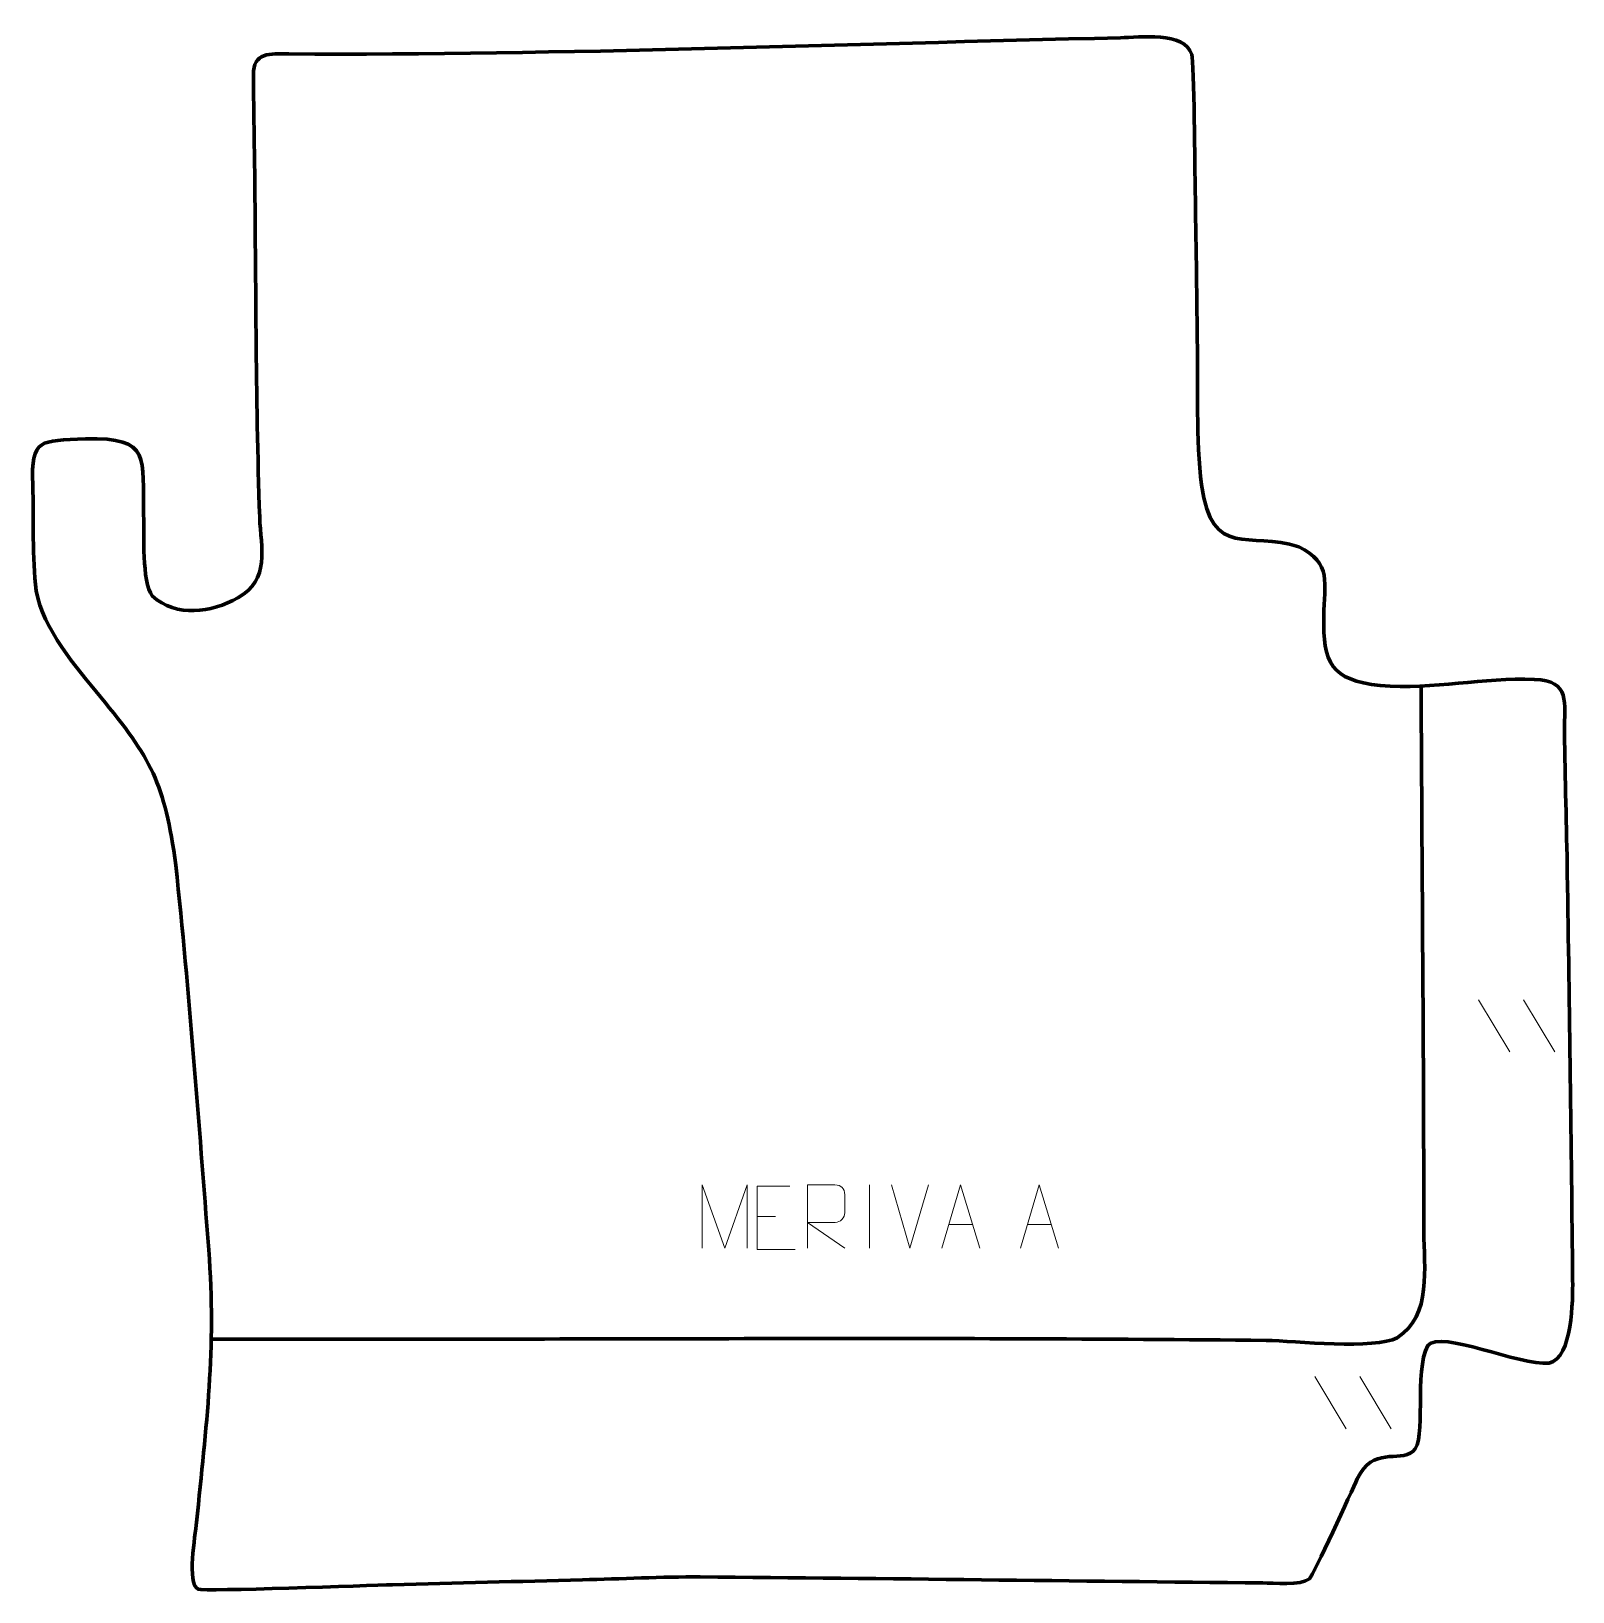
# Model space of a CAD drawing. Header units: millimetres. Extents: x 940 to 1547, y 174 to 789.
import ezdxf

# ---------------------------------------------------------------- set-up
doc = ezdxf.new("R2010")
doc.units = ezdxf.units.MM
doc.header["$MEASUREMENT"] = 0
doc.layers.add('layer 2', color=7, linetype='Continuous')
doc.layers.add('layer 3', color=7, linetype='Continuous')

msp = doc.modelspace()

# ---------------------------------------------------------------- linework, layer by layer
at = {"layer": 'layer 2', "color": 140, "lineweight": 158}
msp.add_open_spline([(1010.4554, 273.2557), (1019.9667, 273.2424), (1029.478, 273.229), (1038.9893, 273.2157), (1038.9893, 273.2157), (1167.943, 273.0346), (1297.202, 274.1404), (1426.0881, 272.7294), (1426.0881, 272.7294), (1437.3054, 272.5104), (1469.2553, 268.9973), (1477.7467, 273.8036), (1477.7467, 273.8036), (1491.5504, 282.5406), (1488.2495, 301.6439), (1488.2433, 315.6079), (1488.2433, 315.6079), (1488.2147, 379.0591), (1487.6336, 442.5303), (1487.2946, 505.9841), (1487.2946, 505.9841), (1487.2597, 512.4968), (1487.2249, 519.0095), (1487.1901, 525.5222), (1487.1901, 525.5222), (1487.1901, 525.5222), (1487.166, 530.031), (1487.166, 530.031)], degree=3, knots=[0, 0, 0, 0, 0.125, 0.125, 0.125, 0.125, 0.25, 0.25, 0.25, 0.25, 0.375, 0.375, 0.375, 0.375, 0.5, 0.5, 0.5, 0.5, 0.625, 0.625, 0.625, 0.625, 0.75, 0.75, 0.75, 0.75, 1, 1, 1, 1], dxfattribs=at)
at = {"layer": 'layer 2', "color": 250, "lineweight": 9}
for points in [[(1509.8245, 406.9327), (1509.8245, 406.9327), (1522.1888, 386.3884), (1522.1888, 386.3884)], [(1527.5544, 406.9327), (1527.5544, 406.9327), (1539.9187, 386.3884), (1539.9187, 386.3884)], [(1269.7831, 334.0559), (1269.7831, 334.0559), (1269.7831, 309.0818), (1269.7831, 309.0818)], [(1285.7831, 309.092), (1285.7831, 309.092), (1278.4613, 334.0456), (1278.4613, 334.0456)], [(1293.105, 334.0456), (1293.105, 334.0456), (1285.7832, 309.092), (1285.7832, 309.092)], [(1225.615, 321.5688), (1225.615, 321.5688), (1232.7831, 321.5688), (1232.7831, 321.5688)], [(1301.0352, 318.3415), (1301.0352, 318.3415), (1310.5309, 318.3415), (1310.5309, 318.3415)], [(1332.0351, 318.3415), (1332.0351, 318.3415), (1341.5308, 318.3415), (1341.5308, 318.3415)], [(1445.3042, 258.4526), (1445.3042, 258.4526), (1457.6685, 237.9083), (1457.6685, 237.9083)], [(1463.0341, 258.4526), (1463.0341, 258.4526), (1475.3984, 237.9083), (1475.3984, 237.9083)]]:
    msp.add_open_spline(points, degree=3, dxfattribs=at)
for points, knots in [([(1203.9406, 309.0899), (1203.9406, 309.0899), (1203.9406, 334.0478), (1203.9406, 334.0478), (1203.9406, 334.0478), (1203.9406, 334.0478), (1212.8657, 309.0899), (1212.8657, 309.0899), (1212.8657, 309.0899), (1212.8657, 309.0899), (1221.6256, 334.0473), (1221.6256, 334.0473), (1221.6256, 334.0473), (1221.6256, 334.0473), (1221.6256, 309.0899), (1221.6256, 309.0899)], [0, 0, 0, 0, 0.2, 0.2, 0.2, 0.2, 0.4, 0.4, 0.4, 0.4, 0.6, 0.6, 0.6, 0.6, 1, 1, 1, 1]), ([(1238.4889, 333.4485), (1238.4889, 333.4485), (1225.615, 333.4485), (1225.615, 333.4485), (1225.615, 333.4485), (1225.615, 333.4485), (1225.615, 308.4949), (1225.615, 308.4949), (1225.615, 308.4949), (1225.615, 308.4949), (1240.4808, 308.4949), (1240.4808, 308.4949)], [0, 0, 0, 0, 0.25, 0.25, 0.25, 0.25, 0.5, 0.5, 0.5, 0.5, 1, 1, 1, 1]), ([(1245.4511, 309.0921), (1245.4511, 309.0921), (1245.4511, 334.0456), (1245.4511, 334.0456), (1245.4511, 334.0456), (1249.0459, 334.0456), (1252.6414, 334.0456), (1256.2366, 334.0456), (1256.2366, 334.0456), (1258.5619, 334.0079), (1260.1192, 332.5179), (1260.1151, 330.1515), (1260.1151, 330.1515), (1260.1147, 328.116), (1260.1147, 325.0566), (1260.1151, 323.0206), (1260.1151, 323.0206), (1260.1086, 321.1451), (1258.2963, 319.2033), (1256.2868, 319.1842), (1256.2868, 319.1842), (1256.2868, 319.1842), (1245.4511, 319.1842), (1245.4511, 319.1842), (1245.4511, 319.1842), (1245.4511, 319.1842), (1260.1058, 309.0921), (1260.1058, 309.0921)], [0, 0, 0, 0, 0.125, 0.125, 0.125, 0.125, 0.25, 0.25, 0.25, 0.25, 0.375, 0.375, 0.375, 0.375, 0.5, 0.5, 0.5, 0.5, 0.625, 0.625, 0.625, 0.625, 0.75, 0.75, 0.75, 0.75, 1, 1, 1, 1]), ([(1298.3126, 309.0921), (1298.3126, 309.0921), (1305.6836, 334.0456), (1305.6836, 334.0456), (1305.6836, 334.0456), (1305.6836, 334.0456), (1313.2535, 309.0921), (1313.2535, 309.0921)], [0, 0, 0, 0, 0.33333333, 0.33333333, 0.33333333, 0.33333333, 1, 1, 1, 1]), ([(1329.3125, 309.0921), (1329.3125, 309.0921), (1336.6835, 334.0456), (1336.6835, 334.0456), (1336.6835, 334.0456), (1336.6835, 334.0456), (1344.2534, 309.0921), (1344.2534, 309.0921)], [0, 0, 0, 0, 0.33333333, 0.33333333, 0.33333333, 0.33333333, 1, 1, 1, 1])]:
    msp.add_open_spline(points, degree=3, knots=knots, dxfattribs=at)
at = {"layer": 'layer 3', "color": 242, "lineweight": 158}
msp.add_open_spline([(1081.8478, 176.4685), (1072.8984, 176.2186), (1007.5215, 173.6649), (1005.2649, 174.7471), (1005.2649, 174.7471), (1000.7745, 176.9005), (1004.1944, 195.993), (1004.6766, 200.9579), (1004.6766, 200.9579), (1008.5239, 239.4302), (1012.475, 269.2685), (1009.4801, 308.4306), (1009.4801, 308.4306), (1005.5597, 358.8408), (1001.8298, 409.7112), (996.504, 459.9728), (996.504, 459.9728), (992.1356, 492.4533), (986.8645, 501.9762), (966.8213, 526.3458), (966.8213, 526.3458), (957.3084, 537.9121), (944.0496, 553.1794), (941.5501, 568.1156), (941.5501, 568.1156), (939.733, 581.2662), (940.6525, 596.3196), (940.1142, 609.8778), (940.1142, 609.8778), (939.5362, 628.5365), (942.952, 627.0057), (960.9568, 628.0583), (960.9568, 628.0583), (987.3022, 628.6351), (983.1296, 620.422), (983.8406, 597.9297), (983.8406, 597.9297), (984.0013, 590.4582), (983.0897, 571.8458), (987.1937, 566.1346), (987.1937, 566.1346), (996.93, 557.4592), (1010.3316, 559.512), (1020.9373, 565.3943), (1020.9373, 565.3943), (1033.789, 572.5223), (1030.0128, 584.6723), (1029.5582, 597.1922), (1029.5582, 597.1922), (1027.8934, 644.9652), (1028.1207, 693.4434), (1027.4723, 741.3238), (1027.4723, 741.3238), (1027.3366, 751.3425), (1027.173, 761.3679), (1027.0653, 771.3859), (1027.0653, 771.3859), (1026.9662, 780.6016), (1033.675, 779.7126), (1040.989, 779.6782), (1040.989, 779.6782), (1150.1835, 779.1932), (1259.5111, 783.6696), (1368.6856, 786.0711), (1368.6856, 786.0711), (1376.1066, 786.2344), (1394.0044, 788.6544), (1396.805, 779.519), (1396.805, 779.519), (1397.8082, 776.2468), (1398.0355, 732.9866), (1398.1578, 725.7716), (1398.1578, 725.7716), (1398.4888, 706.2543), (1398.7804, 686.7381), (1398.9843, 667.2191), (1398.9843, 667.2191), (1399.1675, 649.2223), (1398.5791, 627.4092), (1400.6084, 609.8441), (1400.6084, 609.8441), (1404.9276, 580.0005), (1419.2276, 591.9481), (1438.9821, 585.4444), (1438.9821, 585.4444), (1452.1657, 579.0978), (1449.0087, 571.0152), (1448.8219, 558.1251), (1448.8219, 558.1251), (1448.5553, 539.728), (1451.5044, 532.9463), (1471.0423, 530.7804), (1471.0423, 530.7804), (1492.3103, 529.0781), (1511.655, 534.045), (1531.779, 533.1968), (1531.779, 533.1968), (1546.2373, 532.5874), (1543.5703, 524.2174), (1543.6855, 512.4536), (1543.6855, 512.4536), (1543.8666, 493.961), (1544.4906, 475.1846), (1544.7819, 456.6335), (1544.7819, 456.6335), (1545.6173, 403.2432), (1546.3584, 349.7668), (1546.8849, 296.3739), (1546.8849, 296.3739), (1546.9325, 288.8915), (1546.8712, 265.8771), (1537.6437, 263.7765), (1537.6437, 263.7765), (1525.7144, 262.7373), (1494.9633, 276.9435), (1489.7825, 270.733), (1489.7825, 270.733), (1484.2096, 260.3167), (1489.5786, 233.3706), (1483.9563, 228.9851), (1483.9563, 228.9851), (1478.199, 224.4942), (1468.1739, 231.1753), (1462.0365, 218.1428), (1462.0365, 218.1428), (1459.7433, 213.2701), (1444.839, 180.3163), (1443.135, 178.8151), (1443.135, 178.8151), (1439.9971, 176.0505), (1428.7224, 177.1299), (1424.7439, 177.1655), (1424.7439, 177.1655), (1350.8733, 177.8289), (1276.9379, 178.9933), (1203.0854, 179.4994), (1203.0854, 179.4994), (1188.1155, 179.602), (1171.7926, 178.7641), (1156.6852, 178.3786), (1156.6852, 178.3786), (1131.7394, 177.7419), (1106.7936, 177.1052), (1081.8478, 176.4685)], degree=3, knots=[0, 0, 0, 0, 0.02702703, 0.02702703, 0.02702703, 0.02702703, 0.05405405, 0.05405405, 0.05405405, 0.05405405, 0.08108108, 0.08108108, 0.08108108, 0.08108108, 0.10810811, 0.10810811, 0.10810811, 0.10810811, 0.13513514, 0.13513514, 0.13513514, 0.13513514, 0.16216216, 0.16216216, 0.16216216, 0.16216216, 0.18918919, 0.18918919, 0.18918919, 0.18918919, 0.21621622, 0.21621622, 0.21621622, 0.21621622, 0.24324324, 0.24324324, 0.24324324, 0.24324324, 0.27027027, 0.27027027, 0.27027027, 0.27027027, 0.2972973, 0.2972973, 0.2972973, 0.2972973, 0.32432432, 0.32432432, 0.32432432, 0.32432432, 0.35135135, 0.35135135, 0.35135135, 0.35135135, 0.37837838, 0.37837838, 0.37837838, 0.37837838, 0.40540541, 0.40540541, 0.40540541, 0.40540541, 0.43243243, 0.43243243, 0.43243243, 0.43243243, 0.45945946, 0.45945946, 0.45945946, 0.45945946, 0.48648649, 0.48648649, 0.48648649, 0.48648649, 0.51351351, 0.51351351, 0.51351351, 0.51351351, 0.54054054, 0.54054054, 0.54054054, 0.54054054, 0.56756757, 0.56756757, 0.56756757, 0.56756757, 0.59459459, 0.59459459, 0.59459459, 0.59459459, 0.62162162, 0.62162162, 0.62162162, 0.62162162, 0.64864865, 0.64864865, 0.64864865, 0.64864865, 0.67567568, 0.67567568, 0.67567568, 0.67567568, 0.7027027, 0.7027027, 0.7027027, 0.7027027, 0.72972973, 0.72972973, 0.72972973, 0.72972973, 0.75675676, 0.75675676, 0.75675676, 0.75675676, 0.78378378, 0.78378378, 0.78378378, 0.78378378, 0.81081081, 0.81081081, 0.81081081, 0.81081081, 0.83783784, 0.83783784, 0.83783784, 0.83783784, 0.86486486, 0.86486486, 0.86486486, 0.86486486, 0.89189189, 0.89189189, 0.89189189, 0.89189189, 0.91891892, 0.91891892, 0.91891892, 0.91891892, 0.94594595, 0.94594595, 0.94594595, 0.94594595, 1, 1, 1, 1], dxfattribs=at)

doc.saveas('drawing.dxf')
